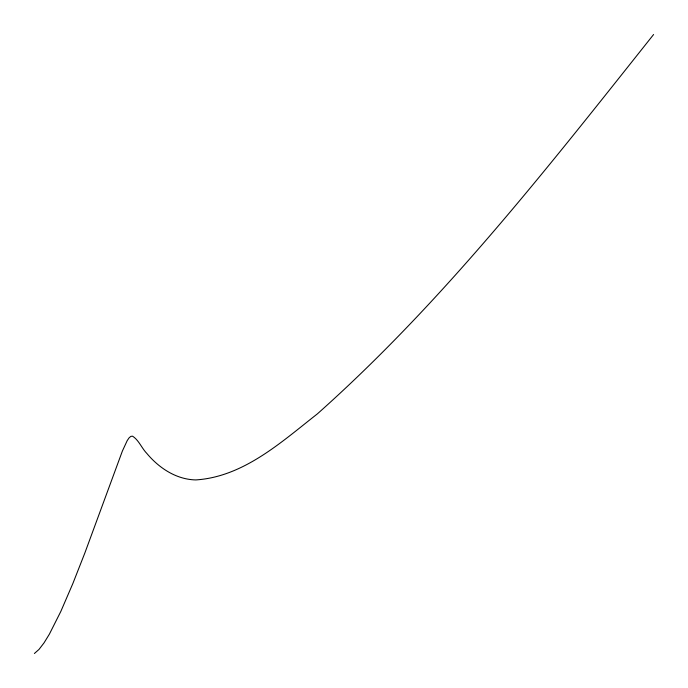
<?xml version="1.0" encoding="UTF-8"?>
<svg xmlns="http://www.w3.org/2000/svg" width="688" height="688" viewBox="0 0 688 688"><rect width="100%" height="100%" fill="white"/><g stroke="black" fill="none" stroke-linecap="round" stroke-linejoin="round"><path stroke-width="1.03" d="M653.6 34.512C548.474 166.694 443.906 301.241 317.314 413.927C281.426 441.997 243.612 476.81 195.848 479.923C176.403 479.553 159.048 468.072 146.914 453.53C141.676 448.189 138.959 440.303 132.603 436.192L130.918 436.347L129.155 437.766L127.22 440.587L122.387 451.044L84.83 553.057L72.825 583.613L60.828 611.434L49.381 634.164L44.032 642.876L39.018 649.412L34.4 653.488"/></g></svg>
